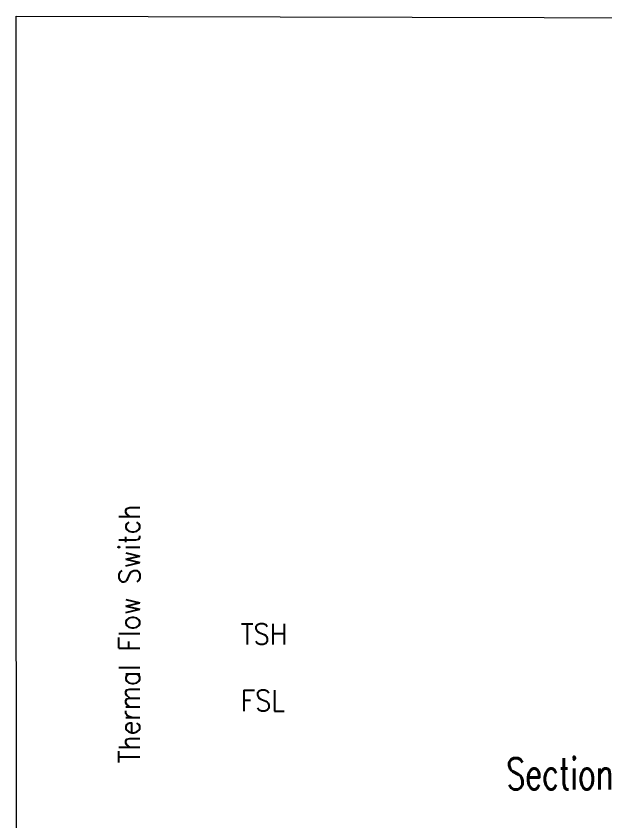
# Model space of a CAD drawing. Header units: millimetres. Extents: x 2838 to 4336, y 1534 to 2077.
# Drawn here: x 2839.3 to 2895.6, y 1683.5 to 1760.6 of the extents above; entities that cross this region are included whole.
import ezdxf

# ---------------------------------------------------------------- set-up
doc = ezdxf.new("R2010")
doc.units = ezdxf.units.MM
doc.header["$LTSCALE"] = 0.1
doc.layers.add('DESSIN', color=3, linetype='Continuous', lineweight=0)
doc.layers.add('TEXTE-ANG', color=2, linetype='Continuous')
doc.styles.add('ROMANS', font='romans.shx', dxfattribs={"width": 0.7})
doc.styles.add('S1', font='SIMPLEX.shx', dxfattribs={"width": 0.9})

msp = doc.modelspace()

# ---------------------------------------------------------------- linework, layer by layer
at = {"layer": 'DESSIN'}
msp.add_lwpolyline([(2839.262, 1760.563), (3003.251, 1760.157), (3003.251, 1636.258), (2839.295, 1637.168)], close=True, dxfattribs=at)

# ---------------------------------------------------------------- texts
at = {"layer": 'TEXTE-ANG', "style": 'S1', "width": 0.9}
msp.add_text('Thermal Flow Switch', height=2, rotation=90, dxfattribs=at).set_placement((2851.077, 1689.102))
for s, p in [('TSH', (2860.723, 1700.458)), ('FSL', (2860.723, 1694.105))]:
    msp.add_text(s, height=2, dxfattribs=at).set_placement(p)
at = {"layer": 'TEXTE-ANG', "insert": (2886.122, 1689.608), "char_height": 3, "width": 90.53638, "attachment_point": 1, "style": 'ROMANS'}
msp.add_mtext('\\A1;\\pxt25;Section droite  avec bossage  1/2" , adapteur m18x1,5 - g 1/2', dxfattribs=at)

doc.saveas('drawing.dxf')
